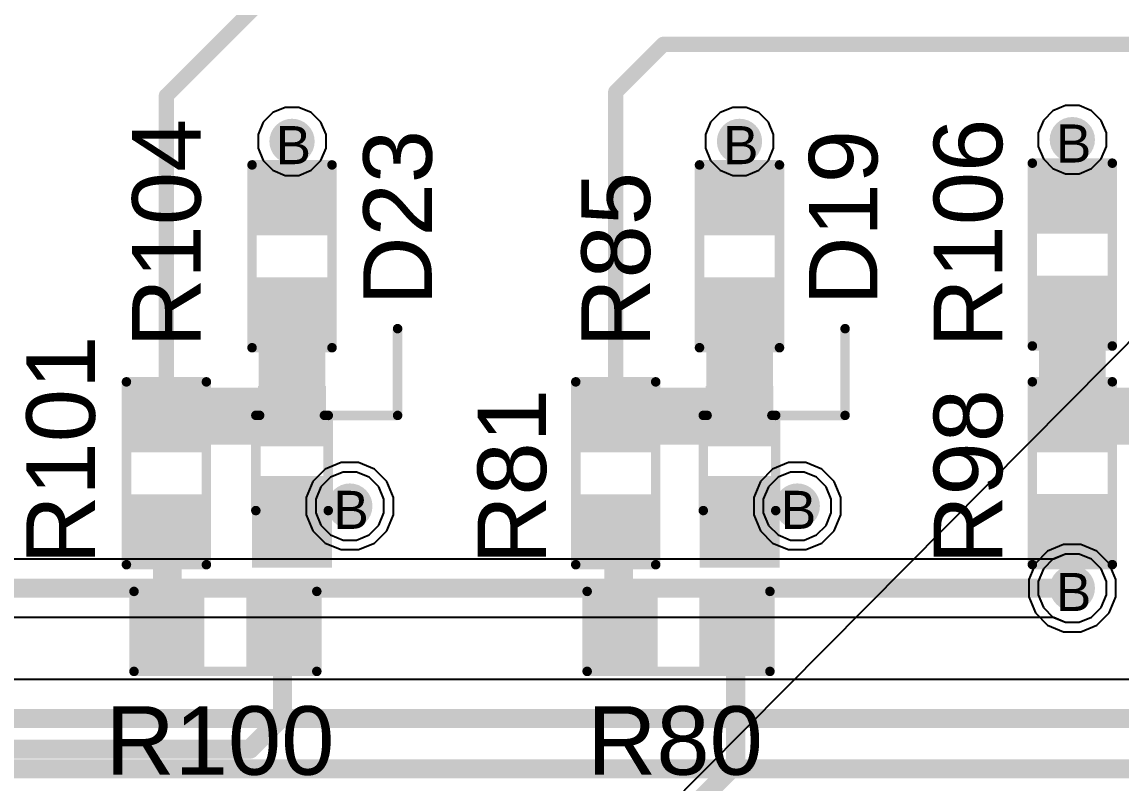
# Model space of a CAD drawing. Header units: inches. Extents: x 0 to 5379, y 0 to 5429.
# Drawn here: x 63.21 to 77.89, y 78.74 to 88.91 of the extents above; entities that cross this region are included whole.
import ezdxf

# ---------------------------------------------------------------- set-up
doc = ezdxf.new("R2010")
doc.units = ezdxf.units.IN
for name, color, linetype in [('Bottom Layer', 5, 'Continuous'), ('Bottom Solder', 6, 'Continuous'), ('Drill Drawing', 1, 'Continuous'), ('GND01', 16, 'Continuous'), ('GND02', 76, 'Continuous'), ('PWR', 156, 'Continuous'), ('SIG 01', 90, 'Continuous'), ('Top Layer', 1, 'Continuous'), ('Top Overlay', 2, 'Continuous'), ('Top Paste', 8, 'Continuous'), ('Top Solder', 216, 'Continuous'), ('Via Holes', 16, 'Continuous')]:
    doc.layers.add(name, color=color, linetype=linetype)
doc.styles.add('Arial', font='', dxfattribs={"height": 0.2})
doc.styles.get('Arial').set_extended_font_data('Arial')

# ---------------------------------------------------------------- blocks, each defined once
blk = doc.blocks.new('R___0603_634')
at = {"layer": 'Top Layer'}
for points in [[(-0.381, 0.4445), (-0.381, -0.4445), (-1.143, -0.4445), (-1.143, 0.4445)], [(1.143, 0.4445), (1.143, -0.4445), (0.381, -0.4445), (0.381, 0.4445)]]:
    blk.add_hatch(color=1, dxfattribs=at).paths.add_polyline_path(points)
at = {"layer": 'Top Paste'}
for points in [[(-0.381, 0.4445), (-0.381, -0.4445), (-1.143, -0.4445), (-1.143, 0.4445)], [(1.143, 0.4445), (1.143, -0.4445), (0.381, -0.4445), (0.381, 0.4445)]]:
    blk.add_hatch(color=8, dxfattribs=at).paths.add_polyline_path(points)
at = {"layer": 'Top Solder'}
for points in [[(-0.2794, 0.5461), (-0.2794, -0.5461), (-1.2446, -0.5461), (-1.2446, 0.5461)], [(1.2446, 0.5461), (1.2446, -0.5461), (0.2794, -0.5461), (0.2794, 0.5461)]]:
    blk.add_hatch(color=216, dxfattribs=at).paths.add_polyline_path(points)
at = {"layer": 'Top Overlay'}
for points in [[(1.2192, 0.5334, 0.127, 0.127, 0), (-1.2192, 0.5334, 0.127, 0.127, 0)], [(-1.2192, -0.5334, 0.127, 0.127, 0), (-1.2192, 0.5334, 0.127, 0.127, 0)], [(1.2192, -0.5334, 0.127, 0.127, 0), (1.2192, 0.5334, 0.127, 0.127, 0)], [(1.2192, -0.5334, 0.127, 0.127, 0), (-1.2192, -0.5334, 0.127, 0.127, 0)]]:
    blk.add_lwpolyline(points, format="xyseb", dxfattribs=at)
for points in [[(-1.25095, 0.5334, 0.0635, 0.0635, 1), (-1.18745, 0.5334, 0.0635, 0.0635, 1)], [(-1.25095, 0.5334, 0.0635, 0.0635, 1), (-1.18745, 0.5334, 0.0635, 0.0635, 1)], [(1.18745, 0.5334, 0.0635, 0.0635, 1), (1.25095, 0.5334, 0.0635, 0.0635, 1)], [(1.18745, 0.5334, 0.0635, 0.0635, 1), (1.25095, 0.5334, 0.0635, 0.0635, 1)], [(-1.25095, -0.5334, 0.0635, 0.0635, 1), (-1.18745, -0.5334, 0.0635, 0.0635, 1)], [(-1.25095, -0.5334, 0.0635, 0.0635, 1), (-1.18745, -0.5334, 0.0635, 0.0635, 1)], [(1.18745, -0.5334, 0.0635, 0.0635, 1), (1.25095, -0.5334, 0.0635, 0.0635, 1)], [(1.18745, -0.5334, 0.0635, 0.0635, 1), (1.25095, -0.5334, 0.0635, 0.0635, 1)]]:
    blk.add_lwpolyline(points, format="xyseb", close=True, dxfattribs=at)
blk = doc.blocks.new('R___0603_636')
at = {"layer": 'Top Layer'}
for points in [[(-0.381, 0.4445), (-0.381, -0.4445), (-1.143, -0.4445), (-1.143, 0.4445)], [(1.143, 0.4445), (1.143, -0.4445), (0.381, -0.4445), (0.381, 0.4445)]]:
    blk.add_hatch(color=1, dxfattribs=at).paths.add_polyline_path(points)
at = {"layer": 'Top Paste'}
for points in [[(-0.381, 0.4445), (-0.381, -0.4445), (-1.143, -0.4445), (-1.143, 0.4445)], [(1.143, 0.4445), (1.143, -0.4445), (0.381, -0.4445), (0.381, 0.4445)]]:
    blk.add_hatch(color=8, dxfattribs=at).paths.add_polyline_path(points)
at = {"layer": 'Top Solder'}
for points in [[(-0.2794, 0.5461), (-0.2794, -0.5461), (-1.2446, -0.5461), (-1.2446, 0.5461)], [(1.2446, 0.5461), (1.2446, -0.5461), (0.2794, -0.5461), (0.2794, 0.5461)]]:
    blk.add_hatch(color=216, dxfattribs=at).paths.add_polyline_path(points)
at = {"layer": 'Top Overlay'}
for points in [[(1.2192, 0.5334, 0.127, 0.127, 0), (-1.2192, 0.5334, 0.127, 0.127, 0)], [(-1.2192, -0.5334, 0.127, 0.127, 0), (-1.2192, 0.5334, 0.127, 0.127, 0)], [(1.2192, -0.5334, 0.127, 0.127, 0), (1.2192, 0.5334, 0.127, 0.127, 0)], [(1.2192, -0.5334, 0.127, 0.127, 0), (-1.2192, -0.5334, 0.127, 0.127, 0)]]:
    blk.add_lwpolyline(points, format="xyseb", dxfattribs=at)
for points in [[(-1.25095, 0.5334, 0.0635, 0.0635, 1), (-1.18745, 0.5334, 0.0635, 0.0635, 1)], [(-1.25095, 0.5334, 0.0635, 0.0635, 1), (-1.18745, 0.5334, 0.0635, 0.0635, 1)], [(1.18745, 0.5334, 0.0635, 0.0635, 1), (1.25095, 0.5334, 0.0635, 0.0635, 1)], [(1.18745, 0.5334, 0.0635, 0.0635, 1), (1.25095, 0.5334, 0.0635, 0.0635, 1)], [(-1.25095, -0.5334, 0.0635, 0.0635, 1), (-1.18745, -0.5334, 0.0635, 0.0635, 1)], [(-1.25095, -0.5334, 0.0635, 0.0635, 1), (-1.18745, -0.5334, 0.0635, 0.0635, 1)], [(1.18745, -0.5334, 0.0635, 0.0635, 1), (1.25095, -0.5334, 0.0635, 0.0635, 1)], [(1.18745, -0.5334, 0.0635, 0.0635, 1), (1.25095, -0.5334, 0.0635, 0.0635, 1)]]:
    blk.add_lwpolyline(points, format="xyseb", close=True, dxfattribs=at)
blk = doc.blocks.new('R___0603_639')
at = {"layer": 'Top Layer'}
for points in [[(-0.381, 0.4445), (-0.381, -0.4445), (-1.143, -0.4445), (-1.143, 0.4445)], [(1.143, 0.4445), (1.143, -0.4445), (0.381, -0.4445), (0.381, 0.4445)]]:
    blk.add_hatch(color=1, dxfattribs=at).paths.add_polyline_path(points)
at = {"layer": 'Top Paste'}
for points in [[(-0.381, 0.4445), (-0.381, -0.4445), (-1.143, -0.4445), (-1.143, 0.4445)], [(1.143, 0.4445), (1.143, -0.4445), (0.381, -0.4445), (0.381, 0.4445)]]:
    blk.add_hatch(color=8, dxfattribs=at).paths.add_polyline_path(points)
at = {"layer": 'Top Solder'}
for points in [[(-0.2794, 0.5461), (-0.2794, -0.5461), (-1.2446, -0.5461), (-1.2446, 0.5461)], [(1.2446, 0.5461), (1.2446, -0.5461), (0.2794, -0.5461), (0.2794, 0.5461)]]:
    blk.add_hatch(color=216, dxfattribs=at).paths.add_polyline_path(points)
at = {"layer": 'Top Overlay'}
for points in [[(-1.2192, 0.5334, 0.127, 0.127, 0), (1.2192, 0.5334, 0.127, 0.127, 0)], [(-1.2192, 0.5334, 0.127, 0.127, 0), (-1.2192, -0.5334, 0.127, 0.127, 0)], [(1.2192, 0.5334, 0.127, 0.127, 0), (1.2192, -0.5334, 0.127, 0.127, 0)], [(-1.2192, -0.5334, 0.127, 0.127, 0), (1.2192, -0.5334, 0.127, 0.127, 0)]]:
    blk.add_lwpolyline(points, format="xyseb", dxfattribs=at)
for points in [[(-1.25095, 0.5334, 0.0635, 0.0635, 1), (-1.18745, 0.5334, 0.0635, 0.0635, 1)], [(-1.25095, 0.5334, 0.0635, 0.0635, 1), (-1.18745, 0.5334, 0.0635, 0.0635, 1)], [(1.18745, 0.5334, 0.0635, 0.0635, 1), (1.25095, 0.5334, 0.0635, 0.0635, 1)], [(1.18745, 0.5334, 0.0635, 0.0635, 1), (1.25095, 0.5334, 0.0635, 0.0635, 1)], [(-1.25095, -0.5334, 0.0635, 0.0635, 1), (-1.18745, -0.5334, 0.0635, 0.0635, 1)], [(-1.25095, -0.5334, 0.0635, 0.0635, 1), (-1.18745, -0.5334, 0.0635, 0.0635, 1)], [(1.18745, -0.5334, 0.0635, 0.0635, 1), (1.25095, -0.5334, 0.0635, 0.0635, 1)], [(1.18745, -0.5334, 0.0635, 0.0635, 1), (1.25095, -0.5334, 0.0635, 0.0635, 1)]]:
    blk.add_lwpolyline(points, format="xyseb", close=True, dxfattribs=at)
blk = doc.blocks.new('R___0603_640')
at = {"layer": 'Top Layer'}
for points in [[(-0.381, 0.4445), (-0.381, -0.4445), (-1.143, -0.4445), (-1.143, 0.4445)], [(1.143, 0.4445), (1.143, -0.4445), (0.381, -0.4445), (0.381, 0.4445)]]:
    blk.add_hatch(color=1, dxfattribs=at).paths.add_polyline_path(points)
at = {"layer": 'Top Paste'}
for points in [[(-0.381, 0.4445), (-0.381, -0.4445), (-1.143, -0.4445), (-1.143, 0.4445)], [(1.143, 0.4445), (1.143, -0.4445), (0.381, -0.4445), (0.381, 0.4445)]]:
    blk.add_hatch(color=8, dxfattribs=at).paths.add_polyline_path(points)
at = {"layer": 'Top Solder'}
for points in [[(-0.2794, 0.5461), (-0.2794, -0.5461), (-1.2446, -0.5461), (-1.2446, 0.5461)], [(1.2446, 0.5461), (1.2446, -0.5461), (0.2794, -0.5461), (0.2794, 0.5461)]]:
    blk.add_hatch(color=216, dxfattribs=at).paths.add_polyline_path(points)
at = {"layer": 'Top Overlay'}
for points in [[(1.2192, 0.5334, 0.127, 0.127, 0), (-1.2192, 0.5334, 0.127, 0.127, 0)], [(-1.2192, 0.5334, 0.127, 0.127, 0), (-1.2192, -0.5334, 0.127, 0.127, 0)], [(1.2192, 0.5334, 0.127, 0.127, 0), (1.2192, -0.5334, 0.127, 0.127, 0)], [(1.2192, -0.5334, 0.127, 0.127, 0), (-1.2192, -0.5334, 0.127, 0.127, 0)]]:
    blk.add_lwpolyline(points, format="xyseb", dxfattribs=at)
for points in [[(-1.25095, 0.5334, 0.0635, 0.0635, 1), (-1.18745, 0.5334, 0.0635, 0.0635, 1)], [(-1.25095, 0.5334, 0.0635, 0.0635, 1), (-1.18745, 0.5334, 0.0635, 0.0635, 1)], [(1.18745, 0.5334, 0.0635, 0.0635, 1), (1.25095, 0.5334, 0.0635, 0.0635, 1)], [(1.18745, 0.5334, 0.0635, 0.0635, 1), (1.25095, 0.5334, 0.0635, 0.0635, 1)], [(-1.25095, -0.5334, 0.0635, 0.0635, 1), (-1.18745, -0.5334, 0.0635, 0.0635, 1)], [(-1.25095, -0.5334, 0.0635, 0.0635, 1), (-1.18745, -0.5334, 0.0635, 0.0635, 1)], [(1.18745, -0.5334, 0.0635, 0.0635, 1), (1.25095, -0.5334, 0.0635, 0.0635, 1)], [(1.18745, -0.5334, 0.0635, 0.0635, 1), (1.25095, -0.5334, 0.0635, 0.0635, 1)]]:
    blk.add_lwpolyline(points, format="xyseb", close=True, dxfattribs=at)
blk = doc.blocks.new('R___0603_642')
at = {"layer": 'Top Layer'}
for points in [[(-0.381, 0.4445), (-0.381, -0.4445), (-1.143, -0.4445), (-1.143, 0.4445)], [(1.143, 0.4445), (1.143, -0.4445), (0.381, -0.4445), (0.381, 0.4445)]]:
    blk.add_hatch(color=1, dxfattribs=at).paths.add_polyline_path(points)
at = {"layer": 'Top Paste'}
for points in [[(-0.381, 0.4445), (-0.381, -0.4445), (-1.143, -0.4445), (-1.143, 0.4445)], [(1.143, 0.4445), (1.143, -0.4445), (0.381, -0.4445), (0.381, 0.4445)]]:
    blk.add_hatch(color=8, dxfattribs=at).paths.add_polyline_path(points)
at = {"layer": 'Top Solder'}
for points in [[(-0.2794, 0.5461), (-0.2794, -0.5461), (-1.2446, -0.5461), (-1.2446, 0.5461)], [(1.2446, 0.5461), (1.2446, -0.5461), (0.2794, -0.5461), (0.2794, 0.5461)]]:
    blk.add_hatch(color=216, dxfattribs=at).paths.add_polyline_path(points)
at = {"layer": 'Top Overlay'}
for points in [[(1.2192, 0.5334, 0.127, 0.127, 0), (-1.2192, 0.5334, 0.127, 0.127, 0)], [(-1.2192, -0.5334, 0.127, 0.127, 0), (-1.2192, 0.5334, 0.127, 0.127, 0)], [(1.2192, -0.5334, 0.127, 0.127, 0), (1.2192, 0.5334, 0.127, 0.127, 0)], [(1.2192, -0.5334, 0.127, 0.127, 0), (-1.2192, -0.5334, 0.127, 0.127, 0)]]:
    blk.add_lwpolyline(points, format="xyseb", dxfattribs=at)
for points in [[(-1.25095, 0.5334, 0.0635, 0.0635, 1), (-1.18745, 0.5334, 0.0635, 0.0635, 1)], [(-1.25095, 0.5334, 0.0635, 0.0635, 1), (-1.18745, 0.5334, 0.0635, 0.0635, 1)], [(1.18745, 0.5334, 0.0635, 0.0635, 1), (1.25095, 0.5334, 0.0635, 0.0635, 1)], [(1.18745, 0.5334, 0.0635, 0.0635, 1), (1.25095, 0.5334, 0.0635, 0.0635, 1)], [(-1.25095, -0.5334, 0.0635, 0.0635, 1), (-1.18745, -0.5334, 0.0635, 0.0635, 1)], [(-1.25095, -0.5334, 0.0635, 0.0635, 1), (-1.18745, -0.5334, 0.0635, 0.0635, 1)], [(1.18745, -0.5334, 0.0635, 0.0635, 1), (1.25095, -0.5334, 0.0635, 0.0635, 1)], [(1.18745, -0.5334, 0.0635, 0.0635, 1), (1.25095, -0.5334, 0.0635, 0.0635, 1)]]:
    blk.add_lwpolyline(points, format="xyseb", close=True, dxfattribs=at)
blk = doc.blocks.new('R___0603_654')
at = {"layer": 'Top Layer'}
for points in [[(-0.381, 0.4445), (-0.381, -0.4445), (-1.143, -0.4445), (-1.143, 0.4445)], [(1.143, 0.4445), (1.143, -0.4445), (0.381, -0.4445), (0.381, 0.4445)]]:
    blk.add_hatch(color=1, dxfattribs=at).paths.add_polyline_path(points)
at = {"layer": 'Top Paste'}
for points in [[(-0.381, 0.4445), (-0.381, -0.4445), (-1.143, -0.4445), (-1.143, 0.4445)], [(1.143, 0.4445), (1.143, -0.4445), (0.381, -0.4445), (0.381, 0.4445)]]:
    blk.add_hatch(color=8, dxfattribs=at).paths.add_polyline_path(points)
at = {"layer": 'Top Solder'}
for points in [[(-0.2794, 0.5461), (-0.2794, -0.5461), (-1.2446, -0.5461), (-1.2446, 0.5461)], [(1.2446, 0.5461), (1.2446, -0.5461), (0.2794, -0.5461), (0.2794, 0.5461)]]:
    blk.add_hatch(color=216, dxfattribs=at).paths.add_polyline_path(points)
at = {"layer": 'Top Overlay'}
for points in [[(1.2192, 0.5334, 0.127, 0.127, 0), (-1.2192, 0.5334, 0.127, 0.127, 0)], [(-1.2192, -0.5334, 0.127, 0.127, 0), (-1.2192, 0.5334, 0.127, 0.127, 0)], [(1.2192, -0.5334, 0.127, 0.127, 0), (1.2192, 0.5334, 0.127, 0.127, 0)], [(1.2192, -0.5334, 0.127, 0.127, 0), (-1.2192, -0.5334, 0.127, 0.127, 0)]]:
    blk.add_lwpolyline(points, format="xyseb", dxfattribs=at)
for points in [[(-1.25095, 0.5334, 0.0635, 0.0635, 1), (-1.18745, 0.5334, 0.0635, 0.0635, 1)], [(-1.25095, 0.5334, 0.0635, 0.0635, 1), (-1.18745, 0.5334, 0.0635, 0.0635, 1)], [(1.18745, 0.5334, 0.0635, 0.0635, 1), (1.25095, 0.5334, 0.0635, 0.0635, 1)], [(1.18745, 0.5334, 0.0635, 0.0635, 1), (1.25095, 0.5334, 0.0635, 0.0635, 1)], [(-1.25095, -0.5334, 0.0635, 0.0635, 1), (-1.18745, -0.5334, 0.0635, 0.0635, 1)], [(-1.25095, -0.5334, 0.0635, 0.0635, 1), (-1.18745, -0.5334, 0.0635, 0.0635, 1)], [(1.18745, -0.5334, 0.0635, 0.0635, 1), (1.25095, -0.5334, 0.0635, 0.0635, 1)], [(1.18745, -0.5334, 0.0635, 0.0635, 1), (1.25095, -0.5334, 0.0635, 0.0635, 1)]]:
    blk.add_lwpolyline(points, format="xyseb", close=True, dxfattribs=at)
blk = doc.blocks.new('R___0603_658')
at = {"layer": 'Top Layer'}
for points in [[(-0.381, 0.4445), (-0.381, -0.4445), (-1.143, -0.4445), (-1.143, 0.4445)], [(1.143, 0.4445), (1.143, -0.4445), (0.381, -0.4445), (0.381, 0.4445)]]:
    blk.add_hatch(color=1, dxfattribs=at).paths.add_polyline_path(points)
at = {"layer": 'Top Paste'}
for points in [[(-0.381, 0.4445), (-0.381, -0.4445), (-1.143, -0.4445), (-1.143, 0.4445)], [(1.143, 0.4445), (1.143, -0.4445), (0.381, -0.4445), (0.381, 0.4445)]]:
    blk.add_hatch(color=8, dxfattribs=at).paths.add_polyline_path(points)
at = {"layer": 'Top Solder'}
for points in [[(-0.2794, 0.5461), (-0.2794, -0.5461), (-1.2446, -0.5461), (-1.2446, 0.5461)], [(1.2446, 0.5461), (1.2446, -0.5461), (0.2794, -0.5461), (0.2794, 0.5461)]]:
    blk.add_hatch(color=216, dxfattribs=at).paths.add_polyline_path(points)
at = {"layer": 'Top Overlay'}
for points in [[(-1.2192, 0.5334, 0.127, 0.127, 0), (1.2192, 0.5334, 0.127, 0.127, 0)], [(-1.2192, 0.5334, 0.127, 0.127, 0), (-1.2192, -0.5334, 0.127, 0.127, 0)], [(1.2192, 0.5334, 0.127, 0.127, 0), (1.2192, -0.5334, 0.127, 0.127, 0)], [(-1.2192, -0.5334, 0.127, 0.127, 0), (1.2192, -0.5334, 0.127, 0.127, 0)]]:
    blk.add_lwpolyline(points, format="xyseb", dxfattribs=at)
for points in [[(-1.25095, 0.5334, 0.0635, 0.0635, 1), (-1.18745, 0.5334, 0.0635, 0.0635, 1)], [(-1.25095, 0.5334, 0.0635, 0.0635, 1), (-1.18745, 0.5334, 0.0635, 0.0635, 1)], [(1.18745, 0.5334, 0.0635, 0.0635, 1), (1.25095, 0.5334, 0.0635, 0.0635, 1)], [(1.18745, 0.5334, 0.0635, 0.0635, 1), (1.25095, 0.5334, 0.0635, 0.0635, 1)], [(-1.25095, -0.5334, 0.0635, 0.0635, 1), (-1.18745, -0.5334, 0.0635, 0.0635, 1)], [(-1.25095, -0.5334, 0.0635, 0.0635, 1), (-1.18745, -0.5334, 0.0635, 0.0635, 1)], [(1.18745, -0.5334, 0.0635, 0.0635, 1), (1.25095, -0.5334, 0.0635, 0.0635, 1)], [(1.18745, -0.5334, 0.0635, 0.0635, 1), (1.25095, -0.5334, 0.0635, 0.0635, 1)]]:
    blk.add_lwpolyline(points, format="xyseb", close=True, dxfattribs=at)
blk = doc.blocks.new('R___0603_659')
at = {"layer": 'Top Layer'}
for points in [[(-0.381, 0.4445), (-0.381, -0.4445), (-1.143, -0.4445), (-1.143, 0.4445)], [(1.143, 0.4445), (1.143, -0.4445), (0.381, -0.4445), (0.381, 0.4445)]]:
    blk.add_hatch(color=1, dxfattribs=at).paths.add_polyline_path(points)
at = {"layer": 'Top Paste'}
for points in [[(-0.381, 0.4445), (-0.381, -0.4445), (-1.143, -0.4445), (-1.143, 0.4445)], [(1.143, 0.4445), (1.143, -0.4445), (0.381, -0.4445), (0.381, 0.4445)]]:
    blk.add_hatch(color=8, dxfattribs=at).paths.add_polyline_path(points)
at = {"layer": 'Top Solder'}
for points in [[(-0.2794, 0.5461), (-0.2794, -0.5461), (-1.2446, -0.5461), (-1.2446, 0.5461)], [(1.2446, 0.5461), (1.2446, -0.5461), (0.2794, -0.5461), (0.2794, 0.5461)]]:
    blk.add_hatch(color=216, dxfattribs=at).paths.add_polyline_path(points)
at = {"layer": 'Top Overlay'}
for points in [[(1.2192, 0.5334, 0.127, 0.127, 0), (-1.2192, 0.5334, 0.127, 0.127, 0)], [(-1.2192, 0.5334, 0.127, 0.127, 0), (-1.2192, -0.5334, 0.127, 0.127, 0)], [(1.2192, 0.5334, 0.127, 0.127, 0), (1.2192, -0.5334, 0.127, 0.127, 0)], [(1.2192, -0.5334, 0.127, 0.127, 0), (-1.2192, -0.5334, 0.127, 0.127, 0)]]:
    blk.add_lwpolyline(points, format="xyseb", dxfattribs=at)
for points in [[(-1.25095, 0.5334, 0.0635, 0.0635, 1), (-1.18745, 0.5334, 0.0635, 0.0635, 1)], [(-1.25095, 0.5334, 0.0635, 0.0635, 1), (-1.18745, 0.5334, 0.0635, 0.0635, 1)], [(1.18745, 0.5334, 0.0635, 0.0635, 1), (1.25095, 0.5334, 0.0635, 0.0635, 1)], [(1.18745, 0.5334, 0.0635, 0.0635, 1), (1.25095, 0.5334, 0.0635, 0.0635, 1)], [(-1.25095, -0.5334, 0.0635, 0.0635, 1), (-1.18745, -0.5334, 0.0635, 0.0635, 1)], [(-1.25095, -0.5334, 0.0635, 0.0635, 1), (-1.18745, -0.5334, 0.0635, 0.0635, 1)], [(1.18745, -0.5334, 0.0635, 0.0635, 1), (1.25095, -0.5334, 0.0635, 0.0635, 1)], [(1.18745, -0.5334, 0.0635, 0.0635, 1), (1.25095, -0.5334, 0.0635, 0.0635, 1)]]:
    blk.add_lwpolyline(points, format="xyseb", close=True, dxfattribs=at)
blk = doc.blocks.new('SOD_523_908')
at = {"layer": 'Top Layer'}
for points in [[(-0.9, 0.35), (-0.3, 0.35), (-0.3, -0.35), (-0.9, -0.35)], [(0.3, 0.35), (0.9, 0.35), (0.9, -0.35), (0.3, -0.35)]]:
    blk.add_hatch(color=1, dxfattribs=at).paths.add_polyline_path(points)
at = {"layer": 'Top Overlay'}
for points in [[(0.66, 0.356), (1.422, 0.356), (1.422, 0.534), (0.66, 0.534)], [(0.939, -0.38), (1.422, -0.38), (1.422, 0.382), (0.939, 0.382)], [(0.66, -0.533), (1.422, -0.533), (1.422, -0.355), (0.66, -0.355)]]:
    blk.add_hatch(color=2, dxfattribs=at).paths.add_polyline_path(points)
at = {"layer": 'Top Paste'}
for points in [[(-0.9, 0.35), (-0.3, 0.35), (-0.3, -0.35), (-0.9, -0.35)], [(0.3, 0.35), (0.9, 0.35), (0.9, -0.35), (0.3, -0.35)]]:
    blk.add_hatch(color=8, dxfattribs=at).paths.add_polyline_path(points)
at = {"layer": 'Top Solder'}
for points in [[(-1.002, 0.452), (-0.198, 0.452), (-0.198, -0.452), (-1.002, -0.452)], [(0.198, 0.452), (1.002, 0.452), (1.002, -0.452), (0.198, -0.452)]]:
    blk.add_hatch(color=216, dxfattribs=at).paths.add_polyline_path(points)
at = {"layer": 'Top Overlay'}
for points in [[(0.66, 0.483, 0.127, 0.127, 0), (-0.61, 0.483, 0.127, 0.127, 0)], [(-0.61, 0.432, 0.127, 0.127, 0), (-0.61, 0.482, 0.127, 0.127, 0)], [(-0.61, -0.482, 0.127, 0.127, 0), (-0.61, -0.432, 0.127, 0.127, 0)], [(0.66, -0.483, 0.127, 0.127, 0), (-0.61, -0.483, 0.127, 0.127, 0)]]:
    blk.add_lwpolyline(points, format="xyseb", dxfattribs=at)
for points in [[(-0.641, 0.483, 0.0635, 0.0635, 1), (-0.578, 0.483, 0.0635, 0.0635, 1)], [(-0.641, 0.482, 0.0635, 0.0635, 1), (-0.578, 0.482, 0.0635, 0.0635, 1)], [(-0.641, 0.432, 0.0635, 0.0635, 1), (-0.578, 0.432, 0.0635, 0.0635, 1)], [(0.629, 0.483, 0.0635, 0.0635, 1), (0.692, 0.483, 0.0635, 0.0635, 1)], [(-0.641, -0.432, 0.0635, 0.0635, 1), (-0.578, -0.432, 0.0635, 0.0635, 1)], [(-0.641, -0.482, 0.0635, 0.0635, 1), (-0.578, -0.482, 0.0635, 0.0635, 1)], [(-0.641, -0.483, 0.0635, 0.0635, 1), (-0.578, -0.483, 0.0635, 0.0635, 1)], [(0.629, -0.483, 0.0635, 0.0635, 1), (0.692, -0.483, 0.0635, 0.0635, 1)]]:
    blk.add_lwpolyline(points, format="xyseb", close=True, dxfattribs=at)
blk = doc.blocks.new('SOD_523_912')
at = {"layer": 'Top Layer'}
for points in [[(-0.9, 0.35), (-0.3, 0.35), (-0.3, -0.35), (-0.9, -0.35)], [(0.3, 0.35), (0.9, 0.35), (0.9, -0.35), (0.3, -0.35)]]:
    blk.add_hatch(color=1, dxfattribs=at).paths.add_polyline_path(points)
at = {"layer": 'Top Overlay'}
for points in [[(0.659, 0.359), (1.421, 0.359), (1.421, 0.537), (0.659, 0.537)], [(0.939, -0.378), (1.421, -0.378), (1.421, 0.384), (0.939, 0.384)], [(0.659, -0.53), (1.421, -0.53), (1.421, -0.352), (0.659, -0.352)]]:
    blk.add_hatch(color=2, dxfattribs=at).paths.add_polyline_path(points)
at = {"layer": 'Top Paste'}
for points in [[(-0.9, 0.35), (-0.3, 0.35), (-0.3, -0.35), (-0.9, -0.35)], [(0.3, 0.35), (0.9, 0.35), (0.9, -0.35), (0.3, -0.35)]]:
    blk.add_hatch(color=8, dxfattribs=at).paths.add_polyline_path(points)
at = {"layer": 'Top Solder'}
for points in [[(-1.002, 0.452), (-0.198, 0.452), (-0.198, -0.452), (-1.002, -0.452)], [(0.198, 0.452), (1.002, 0.452), (1.002, -0.452), (0.198, -0.452)]]:
    blk.add_hatch(color=216, dxfattribs=at).paths.add_polyline_path(points)
at = {"layer": 'Top Overlay'}
for points in [[(0.66, 0.483, 0.127, 0.127, 0), (-0.61, 0.483, 0.127, 0.127, 0)], [(-0.61, 0.432, 0.127, 0.127, 0), (-0.61, 0.482, 0.127, 0.127, 0)], [(-0.61, -0.482, 0.127, 0.127, 0), (-0.61, -0.432, 0.127, 0.127, 0)], [(0.66, -0.483, 0.127, 0.127, 0), (-0.61, -0.483, 0.127, 0.127, 0)]]:
    blk.add_lwpolyline(points, format="xyseb", dxfattribs=at)
for points in [[(-0.641, 0.483, 0.0635, 0.0635, 1), (-0.578, 0.483, 0.0635, 0.0635, 1)], [(-0.641, 0.482, 0.0635, 0.0635, 1), (-0.578, 0.482, 0.0635, 0.0635, 1)], [(-0.641, 0.432, 0.0635, 0.0635, 1), (-0.578, 0.432, 0.0635, 0.0635, 1)], [(0.629, 0.483, 0.0635, 0.0635, 1), (0.692, 0.483, 0.0635, 0.0635, 1)], [(-0.641, -0.432, 0.0635, 0.0635, 1), (-0.578, -0.432, 0.0635, 0.0635, 1)], [(-0.641, -0.482, 0.0635, 0.0635, 1), (-0.578, -0.482, 0.0635, 0.0635, 1)], [(-0.641, -0.483, 0.0635, 0.0635, 1), (-0.578, -0.483, 0.0635, 0.0635, 1)], [(0.629, -0.483, 0.0635, 0.0635, 1), (0.692, -0.483, 0.0635, 0.0635, 1)]]:
    blk.add_lwpolyline(points, format="xyseb", close=True, dxfattribs=at)

msp = doc.modelspace()

# ---------------------------------------------------------------- hatches: boundary and pattern name
at = {"layer": 'Bottom Layer'}
h = msp.add_hatch(color=5, dxfattribs=at)
edge = h.paths.add_edge_path()
edge.add_arc((66.816, 87.315), 0.2, 0, 360)
h = msp.add_hatch(color=5, dxfattribs=at)
edge = h.paths.add_edge_path()
edge.add_arc((72.785, 87.315), 0.2, 0, 360)
h = msp.add_hatch(color=5, dxfattribs=at)
edge = h.paths.add_edge_path()
edge.add_arc((77.225, 87.338), 0.2, 0, 360)
h = msp.add_hatch(color=5, dxfattribs=at)
edge = h.paths.add_edge_path()
edge.add_arc((67.587, 82.451), 0.2, 0, 360)
h = msp.add_hatch(color=5, dxfattribs=at)
edge = h.paths.add_edge_path()
edge.add_arc((73.556, 82.451), 0.2, 0, 360)
h = msp.add_hatch(color=5, dxfattribs=at)
edge = h.paths.add_edge_path()
edge.add_arc((77.225, 81.356), 0.2, 0, 360)
at = {"layer": 'Bottom Solder'}
h = msp.add_hatch(color=6, dxfattribs=at)
edge = h.paths.add_edge_path()
edge.add_arc((66.816, 87.315), 0.302, 0, 360)
h = msp.add_hatch(color=6, dxfattribs=at)
edge = h.paths.add_edge_path()
edge.add_arc((72.785, 87.315), 0.302, 0, 360)
h = msp.add_hatch(color=6, dxfattribs=at)
edge = h.paths.add_edge_path()
edge.add_arc((77.225, 87.338), 0.302, 0, 360)
h = msp.add_hatch(color=6, dxfattribs=at)
edge = h.paths.add_edge_path()
edge.add_arc((67.587, 82.451), 0.302, 0, 360)
h = msp.add_hatch(color=6, dxfattribs=at)
edge = h.paths.add_edge_path()
edge.add_arc((73.556, 82.451), 0.302, 0, 360)
h = msp.add_hatch(color=6, dxfattribs=at)
edge = h.paths.add_edge_path()
edge.add_arc((77.225, 81.356), 0.302, 0, 360)
at = {"layer": 'GND01'}
h = msp.add_hatch(color=16, dxfattribs=at)
edge = h.paths.add_edge_path()
edge.add_arc((66.816, 87.315), 0.2, 0, 360)
h = msp.add_hatch(color=16, dxfattribs=at)
edge = h.paths.add_edge_path()
edge.add_arc((72.785, 87.315), 0.2, 0, 360)
h = msp.add_hatch(color=16, dxfattribs=at)
edge = h.paths.add_edge_path()
edge.add_arc((77.225, 87.338), 0.2, 0, 360)
h = msp.add_hatch(color=16, dxfattribs=at)
edge = h.paths.add_edge_path()
edge.add_arc((67.587, 82.451), 0.2, 0, 360)
h = msp.add_hatch(color=16, dxfattribs=at)
edge = h.paths.add_edge_path()
edge.add_arc((73.556, 82.451), 0.2, 0, 360)
h = msp.add_hatch(color=16, dxfattribs=at)
edge = h.paths.add_edge_path()
edge.add_arc((77.225, 81.356), 0.2, 0, 360)
at = {"layer": 'GND02'}
h = msp.add_hatch(color=76, dxfattribs=at)
edge = h.paths.add_edge_path()
edge.add_arc((66.816, 87.315), 0.2, 0, 360)
h = msp.add_hatch(color=76, dxfattribs=at)
edge = h.paths.add_edge_path()
edge.add_arc((72.785, 87.315), 0.2, 0, 360)
h = msp.add_hatch(color=76, dxfattribs=at)
edge = h.paths.add_edge_path()
edge.add_arc((77.225, 87.338), 0.2, 0, 360)
h = msp.add_hatch(color=76, dxfattribs=at)
edge = h.paths.add_edge_path()
edge.add_arc((67.587, 82.451), 0.2, 0, 360)
h = msp.add_hatch(color=76, dxfattribs=at)
edge = h.paths.add_edge_path()
edge.add_arc((73.556, 82.451), 0.2, 0, 360)
h = msp.add_hatch(color=76, dxfattribs=at)
edge = h.paths.add_edge_path()
edge.add_arc((77.225, 81.356), 0.2, 0, 360)
at = {"layer": 'PWR'}
h = msp.add_hatch(color=156, dxfattribs=at)
edge = h.paths.add_edge_path()
edge.add_arc((66.816, 87.315), 0.2, 0, 360)
h = msp.add_hatch(color=156, dxfattribs=at)
edge = h.paths.add_edge_path()
edge.add_arc((72.785, 87.315), 0.2, 0, 360)
h = msp.add_hatch(color=156, dxfattribs=at)
edge = h.paths.add_edge_path()
edge.add_arc((77.225, 87.338), 0.2, 0, 360)
h = msp.add_hatch(color=156, dxfattribs=at)
edge = h.paths.add_edge_path()
edge.add_arc((67.587, 82.451), 0.2, 0, 360)
h = msp.add_hatch(color=156, dxfattribs=at)
edge = h.paths.add_edge_path()
edge.add_arc((73.556, 82.451), 0.2, 0, 360)
h = msp.add_hatch(color=156, dxfattribs=at)
edge = h.paths.add_edge_path()
edge.add_arc((77.225, 81.356), 0.2, 0, 360)
at = {"layer": 'SIG 01'}
h = msp.add_hatch(color=90, dxfattribs=at)
edge = h.paths.add_edge_path()
edge.add_arc((66.816, 87.315), 0.2, 0, 360)
h = msp.add_hatch(color=90, dxfattribs=at)
edge = h.paths.add_edge_path()
edge.add_arc((72.785, 87.315), 0.2, 0, 360)
h = msp.add_hatch(color=90, dxfattribs=at)
edge = h.paths.add_edge_path()
edge.add_arc((77.225, 87.338), 0.2, 0, 360)
h = msp.add_hatch(color=90, dxfattribs=at)
edge = h.paths.add_edge_path()
edge.add_arc((67.587, 82.451), 0.2, 0, 360)
h = msp.add_hatch(color=90, dxfattribs=at)
edge = h.paths.add_edge_path()
edge.add_arc((73.556, 82.451), 0.2, 0, 360)
h = msp.add_hatch(color=90, dxfattribs=at)
edge = h.paths.add_edge_path()
edge.add_arc((77.225, 81.356), 0.2, 0, 360)
at = {"layer": 'Top Layer'}
h = msp.add_hatch(color=1, dxfattribs=at)
edge = h.paths.add_edge_path()
edge.add_arc((66.816, 87.315), 0.2, 0, 360)
h = msp.add_hatch(color=1, dxfattribs=at)
edge = h.paths.add_edge_path()
edge.add_arc((72.785, 87.315), 0.2, 0, 360)
h = msp.add_hatch(color=1, dxfattribs=at)
edge = h.paths.add_edge_path()
edge.add_arc((77.225, 87.338), 0.2, 0, 360)
for points in [[(66.372, 83.269), (67.261, 83.269), (67.261, 85.401), (66.372, 85.401)], [(72.341, 83.269), (73.23, 83.269), (73.23, 85.401), (72.341, 85.401)], [(77.669, 85.401), (76.78, 85.401), (76.78, 83.269), (77.669, 83.269)], [(64.695, 83.269), (67.261, 83.269), (67.261, 84.031), (64.695, 84.031)], [(70.664, 83.269), (73.23, 83.269), (73.23, 84.031), (70.664, 84.031)], [(79.346, 84.031), (76.78, 84.031), (76.78, 83.269), (79.346, 83.269)]]:
    msp.add_hatch(color=1, dxfattribs=at).paths.add_polyline_path(points)
h = msp.add_hatch(color=1, dxfattribs=at)
edge = h.paths.add_edge_path()
edge.add_arc((67.587, 82.451), 0.2, 0, 360)
h = msp.add_hatch(color=1, dxfattribs=at)
edge = h.paths.add_edge_path()
edge.add_arc((73.556, 82.451), 0.2, 0, 360)
h = msp.add_hatch(color=1, dxfattribs=at)
edge = h.paths.add_edge_path()
edge.add_arc((77.225, 81.356), 0.2, 0, 360)
at = {"layer": 'Top Solder'}
h = msp.add_hatch(color=216, dxfattribs=at)
edge = h.paths.add_edge_path()
edge.add_arc((66.816, 87.315), 0.302, 0, 360)
h = msp.add_hatch(color=216, dxfattribs=at)
edge = h.paths.add_edge_path()
edge.add_arc((72.785, 87.315), 0.302, 0, 360)
h = msp.add_hatch(color=216, dxfattribs=at)
edge = h.paths.add_edge_path()
edge.add_arc((77.225, 87.338), 0.302, 0, 360)
h = msp.add_hatch(color=216, dxfattribs=at)
edge = h.paths.add_edge_path()
edge.add_arc((67.587, 82.451), 0.302, 0, 360)
h = msp.add_hatch(color=216, dxfattribs=at)
edge = h.paths.add_edge_path()
edge.add_arc((73.556, 82.451), 0.302, 0, 360)
h = msp.add_hatch(color=216, dxfattribs=at)
edge = h.paths.add_edge_path()
edge.add_arc((77.225, 81.356), 0.302, 0, 360)
at = {"layer": 'Via Holes'}
h = msp.add_hatch(color=7, dxfattribs=at)
edge = h.paths.add_edge_path()
edge.add_arc((66.816, 87.315), 0.1, 0, 360)
h = msp.add_hatch(color=7, dxfattribs=at)
edge = h.paths.add_edge_path()
edge.add_arc((72.785, 87.315), 0.1, 0, 360)
h = msp.add_hatch(color=7, dxfattribs=at)
edge = h.paths.add_edge_path()
edge.add_arc((77.225, 87.338), 0.1, 0, 360)
h = msp.add_hatch(color=7, dxfattribs=at)
edge = h.paths.add_edge_path()
edge.add_arc((67.587, 82.451), 0.1, 0, 360)
h = msp.add_hatch(color=7, dxfattribs=at)
edge = h.paths.add_edge_path()
edge.add_arc((73.556, 82.451), 0.1, 0, 360)
h = msp.add_hatch(color=7, dxfattribs=at)
edge = h.paths.add_edge_path()
edge.add_arc((77.225, 81.356), 0.1, 0, 360)

# ---------------------------------------------------------------- linework, layer by layer
at = {"layer": 'Bottom Layer'}
for p, q in [((67.33, 82.836), (67.202, 82.708)), ((67.497, 82.905), (67.33, 82.836)), ((67.677, 82.905), (67.497, 82.905)), ((67.844, 82.836), (67.677, 82.905)), ((67.972, 82.708), (67.844, 82.836)), ((73.299, 82.835), (73.171, 82.708)), ((73.466, 82.905), (73.299, 82.835)), ((73.646, 82.905), (73.466, 82.905)), ((73.813, 82.835), (73.646, 82.905)), ((73.941, 82.708), (73.813, 82.835)), ((67.202, 82.708), (67.133, 82.541)), ((68.041, 82.541), (67.972, 82.708)), ((73.171, 82.708), (73.102, 82.541)), ((74.01, 82.541), (73.941, 82.708)), ((67.133, 82.541), (67.133, 82.361)), ((68.041, 82.361), (68.041, 82.541)), ((73.102, 82.541), (73.102, 82.36)), ((74.01, 82.36), (74.01, 82.541)), ((67.133, 82.361), (67.202, 82.194)), ((67.972, 82.194), (68.041, 82.361)), ((73.102, 82.36), (73.171, 82.193)), ((73.941, 82.193), (74.01, 82.36)), ((67.202, 82.194), (67.33, 82.066)), ((67.844, 82.066), (67.972, 82.194)), ((73.171, 82.193), (73.299, 82.066)), ((73.813, 82.066), (73.941, 82.193)), ((67.33, 82.066), (67.497, 81.997)), ((67.677, 81.997), (67.844, 82.066)), ((73.299, 82.066), (73.466, 81.997)), ((73.646, 81.997), (73.813, 82.066)), ((67.497, 81.997), (67.677, 81.997)), ((73.466, 81.997), (73.646, 81.997)), ((76.967, 81.741), (76.84, 81.613)), ((77.134, 81.81), (76.967, 81.741)), ((77.315, 81.81), (77.134, 81.81)), ((77.482, 81.741), (77.315, 81.81)), ((77.609, 81.613), (77.482, 81.741)), ((76.84, 81.613), (76.771, 81.446)), ((77.679, 81.446), (77.609, 81.613)), ((76.771, 81.446), (76.771, 81.265)), ((77.679, 81.265), (77.679, 81.446)), ((76.771, 81.265), (76.84, 81.099)), ((77.609, 81.099), (77.679, 81.265)), ((76.84, 81.099), (76.967, 80.971)), ((77.482, 80.971), (77.609, 81.099)), ((76.967, 80.971), (77.134, 80.902)), ((77.134, 80.902), (77.315, 80.902)), ((77.315, 80.902), (77.482, 80.971))]:
    msp.add_line(p, q, dxfattribs=at)
at = {"layer": 'Bottom Solder'}
msp.add_line((6.245, 12.319), (5379.208, 5429.208), dxfattribs=at)
at = {"layer": 'GND01'}
for p, q in [((67.33, 82.836), (67.202, 82.708)), ((67.497, 82.905), (67.33, 82.836)), ((67.677, 82.905), (67.497, 82.905)), ((67.844, 82.836), (67.677, 82.905)), ((67.972, 82.708), (67.844, 82.836)), ((73.299, 82.835), (73.171, 82.708)), ((73.466, 82.905), (73.299, 82.835)), ((73.646, 82.905), (73.466, 82.905)), ((73.813, 82.835), (73.646, 82.905)), ((73.941, 82.708), (73.813, 82.835)), ((67.202, 82.708), (67.133, 82.541)), ((68.041, 82.541), (67.972, 82.708)), ((73.171, 82.708), (73.102, 82.541)), ((74.01, 82.541), (73.941, 82.708)), ((67.133, 82.541), (67.133, 82.361)), ((68.041, 82.361), (68.041, 82.541)), ((73.102, 82.541), (73.102, 82.36)), ((74.01, 82.36), (74.01, 82.541)), ((67.133, 82.361), (67.202, 82.194)), ((67.972, 82.194), (68.041, 82.361)), ((73.102, 82.36), (73.171, 82.193)), ((73.941, 82.193), (74.01, 82.36)), ((67.202, 82.194), (67.33, 82.066)), ((67.844, 82.066), (67.972, 82.194)), ((73.171, 82.193), (73.299, 82.066)), ((73.813, 82.066), (73.941, 82.193)), ((67.33, 82.066), (67.497, 81.997)), ((67.677, 81.997), (67.844, 82.066)), ((73.299, 82.066), (73.466, 81.997)), ((73.646, 81.997), (73.813, 82.066)), ((67.497, 81.997), (67.677, 81.997)), ((73.466, 81.997), (73.646, 81.997)), ((76.967, 81.741), (76.84, 81.613)), ((77.134, 81.81), (76.967, 81.741)), ((77.315, 81.81), (77.134, 81.81)), ((77.482, 81.741), (77.315, 81.81)), ((77.609, 81.613), (77.482, 81.741)), ((76.84, 81.613), (76.771, 81.446)), ((77.679, 81.446), (77.609, 81.613)), ((76.771, 81.446), (76.771, 81.265)), ((77.679, 81.265), (77.679, 81.446)), ((76.771, 81.265), (76.84, 81.099)), ((77.609, 81.099), (77.679, 81.265)), ((76.84, 81.099), (76.967, 80.971)), ((77.482, 80.971), (77.609, 81.099)), ((76.967, 80.971), (77.134, 80.902)), ((77.134, 80.902), (77.315, 80.902)), ((77.315, 80.902), (77.482, 80.971))]:
    msp.add_line(p, q, dxfattribs=at)
at = {"layer": 'GND02'}
for p, q in [((67.33, 82.836), (67.202, 82.708)), ((67.497, 82.905), (67.33, 82.836)), ((67.677, 82.905), (67.497, 82.905)), ((67.844, 82.836), (67.677, 82.905)), ((67.972, 82.708), (67.844, 82.836)), ((73.299, 82.835), (73.171, 82.708)), ((73.466, 82.905), (73.299, 82.835)), ((73.646, 82.905), (73.466, 82.905)), ((73.813, 82.835), (73.646, 82.905)), ((73.941, 82.708), (73.813, 82.835)), ((67.202, 82.708), (67.133, 82.541)), ((68.041, 82.541), (67.972, 82.708)), ((73.171, 82.708), (73.102, 82.541)), ((74.01, 82.541), (73.941, 82.708)), ((67.133, 82.541), (67.133, 82.361)), ((68.041, 82.361), (68.041, 82.541)), ((73.102, 82.541), (73.102, 82.36)), ((74.01, 82.36), (74.01, 82.541)), ((67.133, 82.361), (67.202, 82.194)), ((67.972, 82.194), (68.041, 82.361)), ((73.102, 82.36), (73.171, 82.193)), ((73.941, 82.193), (74.01, 82.36)), ((67.202, 82.194), (67.33, 82.066)), ((67.844, 82.066), (67.972, 82.194)), ((73.171, 82.193), (73.299, 82.066)), ((73.813, 82.066), (73.941, 82.193)), ((67.33, 82.066), (67.497, 81.997)), ((67.677, 81.997), (67.844, 82.066)), ((73.299, 82.066), (73.466, 81.997)), ((73.646, 81.997), (73.813, 82.066)), ((67.497, 81.997), (67.677, 81.997)), ((73.466, 81.997), (73.646, 81.997)), ((76.967, 81.741), (76.84, 81.613)), ((77.134, 81.81), (76.967, 81.741)), ((77.315, 81.81), (77.134, 81.81)), ((77.482, 81.741), (77.315, 81.81)), ((77.609, 81.613), (77.482, 81.741)), ((76.84, 81.613), (76.771, 81.446)), ((77.679, 81.446), (77.609, 81.613)), ((76.771, 81.446), (76.771, 81.265)), ((77.679, 81.265), (77.679, 81.446)), ((76.771, 81.265), (76.84, 81.099)), ((77.609, 81.099), (77.679, 81.265)), ((76.84, 81.099), (76.967, 80.971)), ((77.482, 80.971), (77.609, 81.099)), ((76.967, 80.971), (77.134, 80.902)), ((77.134, 80.902), (77.315, 80.902)), ((77.315, 80.902), (77.482, 80.971))]:
    msp.add_line(p, q, dxfattribs=at)
at = {"layer": 'PWR'}
for p, q in [((66.726, 87.769), (66.559, 87.7)), ((66.907, 87.769), (66.726, 87.769)), ((67.073, 87.7), (66.907, 87.769)), ((72.695, 87.769), (72.528, 87.7)), ((72.876, 87.769), (72.695, 87.769)), ((73.042, 87.7), (72.876, 87.769)), ((77.134, 87.792), (76.967, 87.722)), ((77.315, 87.792), (77.134, 87.792)), ((77.482, 87.722), (77.315, 87.792)), ((66.559, 87.7), (66.431, 87.572)), ((67.201, 87.572), (67.073, 87.7)), ((72.528, 87.7), (72.4, 87.572)), ((73.17, 87.572), (73.042, 87.7)), ((76.967, 87.722), (76.84, 87.595)), ((77.609, 87.595), (77.482, 87.722)), ((66.431, 87.572), (66.362, 87.406)), ((67.27, 87.406), (67.201, 87.572)), ((72.4, 87.572), (72.331, 87.406)), ((73.239, 87.406), (73.17, 87.572)), ((76.84, 87.595), (76.771, 87.428)), ((77.679, 87.428), (77.609, 87.595)), ((66.362, 87.406), (66.362, 87.225)), ((67.27, 87.225), (67.27, 87.406)), ((72.331, 87.406), (72.331, 87.225)), ((73.239, 87.225), (73.239, 87.406)), ((76.771, 87.428), (76.771, 87.247)), ((77.679, 87.247), (77.679, 87.428)), ((66.362, 87.225), (66.431, 87.058)), ((67.201, 87.058), (67.27, 87.225)), ((72.331, 87.225), (72.4, 87.058)), ((73.17, 87.058), (73.239, 87.225)), ((76.771, 87.247), (76.84, 87.08)), ((77.609, 87.08), (77.679, 87.247)), ((66.431, 87.058), (66.559, 86.93)), ((67.073, 86.93), (67.201, 87.058)), ((72.4, 87.058), (72.528, 86.93)), ((73.042, 86.93), (73.17, 87.058)), ((76.84, 87.08), (76.967, 86.953)), ((77.482, 86.953), (77.609, 87.08)), ((66.559, 86.93), (66.726, 86.861)), ((66.907, 86.861), (67.073, 86.93)), ((72.528, 86.93), (72.695, 86.861)), ((72.876, 86.861), (73.042, 86.93)), ((76.967, 86.953), (77.134, 86.884)), ((77.134, 86.884), (77.315, 86.884)), ((77.315, 86.884), (77.482, 86.953)), ((66.726, 86.861), (66.907, 86.861)), ((72.695, 86.861), (72.876, 86.861)), ((76.976, 81.744), (60.071, 81.744)), ((77.134, 81.81), (76.976, 81.744)), ((77.315, 81.81), (77.134, 81.81)), ((77.482, 81.741), (77.315, 81.81)), ((77.609, 81.613), (77.482, 81.741)), ((77.679, 81.446), (77.609, 81.613)), ((77.679, 81.265), (77.679, 81.446)), ((77.609, 81.099), (77.679, 81.265)), ((77.482, 80.971), (77.609, 81.099)), ((60.071, 80.967), (76.976, 80.967)), ((76.976, 80.967), (77.134, 80.902)), ((77.134, 80.902), (77.315, 80.902)), ((77.315, 80.902), (77.482, 80.971))]:
    msp.add_line(p, q, dxfattribs=at)
msp.add_lwpolyline([(59.572, 81.356, 0.254, 0.254, 0), (77.225, 81.356, 0.254, 0.254, 0)], format="xyseb", dxfattribs=at)
msp.add_lwpolyline([(77.161, 81.356, 0.127, 0.127, 1), (77.288, 81.356, 0.127, 0.127, 1)], format="xyseb", close=True, dxfattribs=at)
at = {"layer": 'SIG 01'}
for p, q in [((67.258, 82.943), (67.094, 82.78)), ((67.471, 83.032), (67.258, 82.943)), ((67.703, 83.032), (67.471, 83.032)), ((67.916, 82.943), (67.703, 83.032)), ((68.08, 82.78), (67.916, 82.943)), ((73.227, 82.943), (73.063, 82.78)), ((73.44, 83.032), (73.227, 82.943)), ((73.672, 83.032), (73.44, 83.032)), ((73.885, 82.943), (73.672, 83.032)), ((74.049, 82.78), (73.885, 82.943)), ((67.094, 82.78), (67.006, 82.566)), ((68.168, 82.566), (68.08, 82.78)), ((73.063, 82.78), (72.975, 82.566)), ((74.137, 82.566), (74.049, 82.78)), ((67.006, 82.566), (67.006, 82.335)), ((68.168, 82.335), (68.168, 82.566)), ((72.975, 82.566), (72.975, 82.335)), ((74.137, 82.335), (74.137, 82.566)), ((67.006, 82.335), (67.094, 82.122)), ((68.08, 82.122), (68.168, 82.335)), ((72.975, 82.335), (73.063, 82.121)), ((74.049, 82.121), (74.137, 82.335)), ((67.094, 82.122), (67.258, 81.958)), ((67.916, 81.958), (68.08, 82.122)), ((73.063, 82.121), (73.227, 81.958)), ((73.885, 81.958), (74.049, 82.121)), ((67.258, 81.958), (67.471, 81.87)), ((67.703, 81.87), (67.916, 81.958)), ((73.227, 81.958), (73.44, 81.87)), ((73.672, 81.87), (73.885, 81.958)), ((77.109, 81.937), (76.895, 81.848)), ((77.34, 81.937), (77.109, 81.937)), ((77.554, 81.848), (77.34, 81.937)), ((67.471, 81.87), (67.703, 81.87)), ((73.44, 81.87), (73.672, 81.87)), ((76.895, 81.848), (76.732, 81.685)), ((77.717, 81.685), (77.554, 81.848)), ((76.732, 81.685), (76.644, 81.471)), ((77.806, 81.471), (77.717, 81.685)), ((76.644, 81.471), (76.644, 81.24)), ((77.806, 81.24), (77.806, 81.471)), ((76.644, 81.24), (76.732, 81.027)), ((77.717, 81.027), (77.806, 81.24)), ((76.732, 81.027), (76.895, 80.863)), ((77.554, 80.863), (77.717, 81.027)), ((76.895, 80.863), (77.109, 80.775)), ((77.34, 80.775), (77.554, 80.863)), ((77.109, 80.775), (77.34, 80.775)), ((97.494, 80.137), (60.632, 80.137))]:
    msp.add_line(p, q, dxfattribs=at)
for points in [[(60.632, 79.619, 0.254, 0.254, 0), (97.494, 79.619, 0.254, 0.254, 0)], [(62.107, 78.947, 0.254, 0.254, 0), (96.127, 78.947, 0.254, 0.254, 0)]]:
    msp.add_lwpolyline(points, format="xyseb", dxfattribs=at)
at = {"layer": 'Top Layer'}
for points in [[(65.14, 87.924, 0.203, 0.203, 0), (66.432, 89.216, 0.203, 0.203, 0)], [(71.134, 87.974, 0.203, 0.203, 0), (71.769, 88.609, 0.203, 0.203, 0)], [(71.769, 88.609, 0.203, 0.203, 0), (79.031, 88.609, 0.203, 0.203, 0)], [(71.134, 83.65, 0.203, 0.203, 0), (71.134, 87.974, 0.203, 0.203, 0)], [(65.14, 83.65, 0.203, 0.203, 0), (65.14, 87.924, 0.203, 0.203, 0)], [(77.225, 86.567, 0.254, 0.254, 0), (77.225, 87.338, 0.254, 0.254, 0)], [(66.816, 86.544, 0.254, 0.254, 0), (66.816, 87.315, 0.254, 0.254, 0)], [(72.785, 86.544, 0.254, 0.254, 0), (72.785, 87.315, 0.254, 0.254, 0)], [(66.816, 82.451, 0.203, 0.203, 0), (67.587, 82.451, 0.203, 0.203, 0)], [(72.785, 82.451, 0.254, 0.254, 0), (73.556, 82.451, 0.254, 0.254, 0)], [(65.14, 82.126, 0.381, 0.381, 0), (65.153, 82.113, 0.381, 0.381, 0)], [(65.153, 80.791, 0.381, 0.381, 0), (65.153, 82.113, 0.381, 0.381, 0)], [(71.134, 82.126, 0.381, 0.381, 0), (71.172, 82.088, 0.381, 0.381, 0)], [(71.172, 80.817, 0.381, 0.381, 0), (71.172, 82.088, 0.381, 0.381, 0)], [(77.225, 81.356, 0.254, 0.254, 0), (77.225, 82.127, 0.254, 0.254, 0)], [(71.172, 80.817, 0.381, 0.381, 0), (71.21, 80.779, 0.381, 0.381, 0)], [(65.153, 80.791, 0.381, 0.381, 0), (65.165, 80.779, 0.381, 0.381, 0)], [(66.689, 79.643, 0.254, 0.254, 0), (66.689, 80.779, 0.254, 0.254, 0)], [(72.734, 79.008, 0.254, 0.254, 0), (72.734, 80.779, 0.254, 0.254, 0)], [(66.255, 79.209, 0.254, 0.254, 0), (66.689, 79.643, 0.254, 0.254, 0)], [(46.176, 79.209, 0.254, 0.254, 0), (66.255, 79.209, 0.254, 0.254, 0)], [(72.267, 78.54, 0.254, 0.254, 0), (72.734, 79.008, 0.254, 0.254, 0)]]:
    msp.add_lwpolyline(points, format="xyseb", dxfattribs=at)
for points in [[(71.718, 88.609, 0.102, 0.102, 1), (71.82, 88.609, 0.102, 0.102, 1)], [(71.718, 88.609, 0.102, 0.102, 1), (71.82, 88.609, 0.102, 0.102, 1)], [(71.083, 87.974, 0.102, 0.102, 1), (71.185, 87.974, 0.102, 0.102, 1)], [(71.083, 87.974, 0.102, 0.102, 1), (71.185, 87.974, 0.102, 0.102, 1)], [(65.089, 87.924, 0.102, 0.102, 1), (65.191, 87.924, 0.102, 0.102, 1)], [(65.089, 87.924, 0.102, 0.102, 1), (65.191, 87.924, 0.102, 0.102, 1)], [(77.161, 87.338, 0.127, 0.127, 1), (77.288, 87.338, 0.127, 0.127, 1)], [(66.753, 87.315, 0.127, 0.127, 1), (66.88, 87.315, 0.127, 0.127, 1)], [(72.722, 87.315, 0.127, 0.127, 1), (72.849, 87.315, 0.127, 0.127, 1)], [(66.753, 86.544, 0.127, 0.127, 1), (66.88, 86.544, 0.127, 0.127, 1)], [(72.722, 86.544, 0.127, 0.127, 1), (72.849, 86.544, 0.127, 0.127, 1)], [(77.161, 86.567, 0.127, 0.127, 1), (77.288, 86.567, 0.127, 0.127, 1)], [(65.089, 83.65, 0.102, 0.102, 1), (65.191, 83.65, 0.102, 0.102, 1)], [(71.083, 83.65, 0.102, 0.102, 1), (71.185, 83.65, 0.102, 0.102, 1)], [(66.765, 82.451, 0.102, 0.102, 1), (66.867, 82.451, 0.102, 0.102, 1)], [(67.536, 82.451, 0.102, 0.102, 1), (67.638, 82.451, 0.102, 0.102, 1)], [(72.722, 82.451, 0.127, 0.127, 1), (72.849, 82.451, 0.127, 0.127, 1)], [(73.493, 82.451, 0.127, 0.127, 1), (73.62, 82.451, 0.127, 0.127, 1)], [(65.045, 82.126, 0.191, 0.191, 1), (65.235, 82.126, 0.191, 0.191, 1)], [(65.057, 82.113, 0.191, 0.191, 1), (65.248, 82.113, 0.191, 0.191, 1)], [(65.057, 82.113, 0.191, 0.191, 1), (65.248, 82.113, 0.191, 0.191, 1)], [(71.039, 82.126, 0.191, 0.191, 1), (71.229, 82.126, 0.191, 0.191, 1)], [(71.077, 82.088, 0.191, 0.191, 1), (71.268, 82.088, 0.191, 0.191, 1)], [(71.077, 82.088, 0.191, 0.191, 1), (71.268, 82.088, 0.191, 0.191, 1)], [(77.161, 82.127, 0.127, 0.127, 1), (77.288, 82.127, 0.127, 0.127, 1)], [(77.161, 81.356, 0.127, 0.127, 1), (77.288, 81.356, 0.127, 0.127, 1)], [(71.077, 80.817, 0.191, 0.191, 1), (71.268, 80.817, 0.191, 0.191, 1)], [(71.077, 80.817, 0.191, 0.191, 1), (71.268, 80.817, 0.191, 0.191, 1)], [(65.057, 80.791, 0.191, 0.191, 1), (65.248, 80.791, 0.191, 0.191, 1)], [(65.057, 80.791, 0.191, 0.191, 1), (65.248, 80.791, 0.191, 0.191, 1)], [(65.07, 80.779, 0.191, 0.191, 1), (65.26, 80.779, 0.191, 0.191, 1)], [(66.626, 80.779, 0.127, 0.127, 1), (66.753, 80.779, 0.127, 0.127, 1)], [(71.115, 80.779, 0.191, 0.191, 1), (71.306, 80.779, 0.191, 0.191, 1)], [(72.671, 80.779, 0.127, 0.127, 1), (72.798, 80.779, 0.127, 0.127, 1)], [(66.626, 79.643, 0.127, 0.127, 1), (66.753, 79.643, 0.127, 0.127, 1)], [(66.626, 79.643, 0.127, 0.127, 1), (66.753, 79.643, 0.127, 0.127, 1)], [(66.191, 79.209, 0.127, 0.127, 1), (66.318, 79.209, 0.127, 0.127, 1)], [(66.191, 79.209, 0.127, 0.127, 1), (66.318, 79.209, 0.127, 0.127, 1)], [(72.671, 79.008, 0.127, 0.127, 1), (72.798, 79.008, 0.127, 0.127, 1)], [(72.671, 79.008, 0.127, 0.127, 1), (72.798, 79.008, 0.127, 0.127, 1)]]:
    msp.add_lwpolyline(points, format="xyseb", close=True, dxfattribs=at)
at = {"layer": 'Top Overlay'}
for points in [[(68.224, 83.66, 0.127, 0.127, 0), (68.224, 84.817, 0.127, 0.127, 0)], [(74.193, 83.66, 0.127, 0.127, 0), (74.193, 84.817, 0.127, 0.127, 0)], [(67.299, 83.66, 0.127, 0.127, 0), (68.224, 83.66, 0.127, 0.127, 0)], [(73.268, 83.66, 0.127, 0.127, 0), (74.193, 83.66, 0.127, 0.127, 0)]]:
    msp.add_lwpolyline(points, format="xyseb", dxfattribs=at)
for points in [[(68.193, 84.817, 0.0635, 0.0635, 1), (68.256, 84.817, 0.0635, 0.0635, 1)], [(74.162, 84.817, 0.0635, 0.0635, 1), (74.225, 84.817, 0.0635, 0.0635, 1)], [(67.267, 83.66, 0.0635, 0.0635, 1), (67.331, 83.66, 0.0635, 0.0635, 1)], [(68.193, 83.66, 0.0635, 0.0635, 1), (68.256, 83.66, 0.0635, 0.0635, 1)], [(68.193, 83.66, 0.0635, 0.0635, 1), (68.256, 83.66, 0.0635, 0.0635, 1)], [(73.236, 83.66, 0.0635, 0.0635, 1), (73.3, 83.66, 0.0635, 0.0635, 1)], [(74.162, 83.66, 0.0635, 0.0635, 1), (74.225, 83.66, 0.0635, 0.0635, 1)], [(74.162, 83.66, 0.0635, 0.0635, 1), (74.225, 83.66, 0.0635, 0.0635, 1)]]:
    msp.add_lwpolyline(points, format="xyseb", close=True, dxfattribs=at)
at = {"layer": 'Top Solder'}
msp.add_line((6.245, 12.319), (5379.208, 5429.208), dxfattribs=at)

# ---------------------------------------------------------------- block references
for name, p, rotation in [('R___0603_636', (66.816, 85.782), 270), ('R___0603_654', (72.785, 85.782), 270), ('R___0603_634', (77.225, 85.805), 270), ('R___0603_639', (65.14, 82.888), 90), ('R___0603_658', (71.134, 82.888), 90), ('R___0603_642', (77.225, 82.889), 270), ('SOD_523_908', (66.816, 83.051), 270), ('SOD_523_912', (72.785, 83.051), 270), ('R___0603_640', (65.927, 80.779), 180), ('R___0603_659', (71.972, 80.779), 180)]:
    msp.add_blockref(name, p, dxfattribs=dict(rotation=rotation))

# ---------------------------------------------------------------- texts
at = {"layer": 'Drill Drawing', "style": 'Arial'}
for p in [(66.596, 87.011), (72.565, 87.011), (77.005, 87.033), (67.367, 82.146), (73.336, 82.146), (77.005, 81.051)]:
    msp.add_text('B', height=0.508, dxfattribs=at).set_placement(p)
at = {"layer": 'Top Overlay', "style": 'Arial'}
for s, p in [('R104', (65.597, 84.564)), ('R106', (76.29, 84.564)), ('D23', (68.681, 85.124)), ('D19', (74.625, 85.124)), ('R85', (71.591, 84.564)), ('R101', (64.186, 81.669)), ('R81', (70.205, 81.669)), ('R98', (76.29, 81.669))]:
    msp.add_text(s, height=0.9144, rotation=90, dxfattribs=at).set_placement(p)
for s, p in [('R100', (64.328, 78.867)), ('R80', (70.754, 78.867))]:
    msp.add_text(s, height=0.9144, dxfattribs=at).set_placement(p)

doc.saveas('drawing.dxf')
